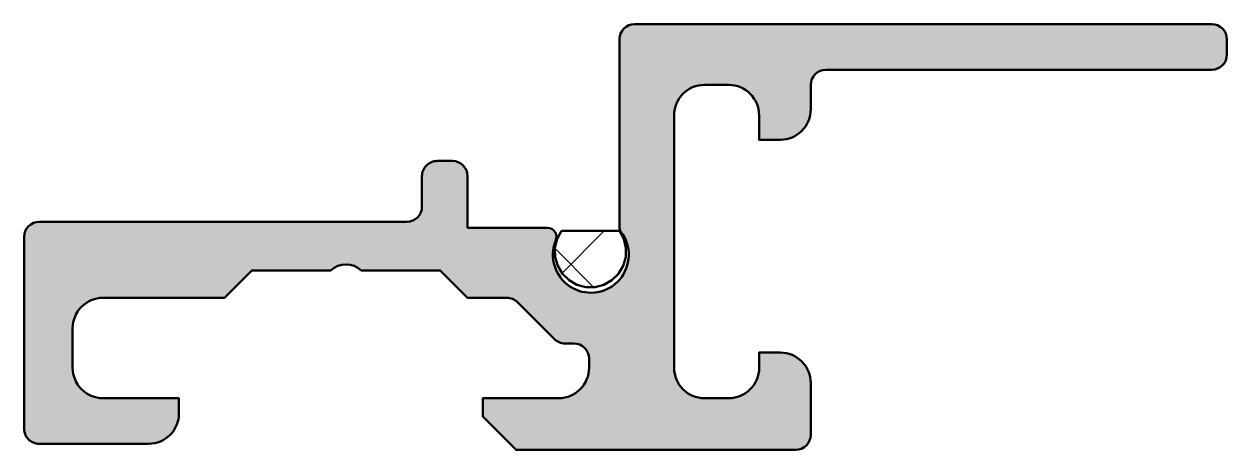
# Model space of a CAD drawing. Extents: x -19.4 to 20.2, y -7.5 to 6.5.
import ezdxf

# ---------------------------------------------------------------- set-up
doc = ezdxf.new("R2010")
doc.units = 0
for name, color, linetype, lineweight in [('0S-Alu contour', 7, 'Continuous', 50), ('0S-Alu hatch', 252, 'Continuous', 25), ('0S-EPDM contour', 22, 'Continuous', 50), ('0S-EPDM hatch', 25, 'Continuous', 25)]:
    doc.layers.add(name, color=color, linetype=linetype, lineweight=lineweight)

# ---------------------------------------------------------------- blocks, each defined once
blk = doc.blocks.new('346930__CA190990_F4FB_46B6_8158_FCF6AB148919_')
at = {"layer": '0S-Alu hatch'}
h = blk.add_hatch(color=256, dxfattribs=at)
edge = h.paths.add_edge_path()
edge.add_arc((0.700106035859605, 5.996991932206436), 0.5001060425613463, 90.00866011718779, 179.9887257274109)
edge.add_line((0.2000000029802325, 5.997090339660855), (0.2000305205583572, -0.1355316191911697))
edge.add_arc((0.5581296885159917, -0.1565678731164686), 0.3587165149127646, 176.6380681622262, 226.475762974275)
edge.add_ellipse((-0.7420482464169811, -1.087025378980317), major_axis=(-1.248395713737062, 0), ratio=1, start_angle=-21.246452021256573, end_angle=212.4780008865883, ccw=False)
edge.add_arc((-2.173620216640396, -0.4999653648851829), 0.2999577347877524, 333.3236746062546, 450.0070602622326)
edge.add_line((-2.173657178878784, -0.2000076323747632), (-4.800000190734863, -0.2000000029802322))
edge.add_line((-4.800000190734863, -0.2000000029802322), (-4.800000190734863, 1.497067213058471))
edge.add_arc((-5.300098375577102, 1.496999557779081), 0.5000981894185771, 0.0077512018432683, 89.98525468450507)
edge.add_line((-5.299969673156737, 1.997097730636597), (-5.800000190734863, 1.997082471847534))
edge.add_arc((-5.800068851683395, 1.497151134658658), 0.4999313419038496, 89.99213095429137, 180.0061204906296)
edge.add_line((-6.300000190734863, 1.497097730636341), (-6.300000190734863, 0.497090160846711))
edge.add_ellipse((-6.800081289633722, 0.4971559878297793), major_axis=(-0.5000811032313485, 0), ratio=1, start_angle=90.005795252383, end_angle=179.9924580067698, ccw=False)
edge.add_line((-6.800030708312988, -0.0029251128435132), (-18.90000534057617, -0.0029251128435135))
edge.add_arc((-18.89997227622273, -0.5029276591732607), 0.500002547422993, 90.00378887650811, 179.9970837265495)
edge.add_line((-19.39997482299805, -0.5029022097589934), (-19.39997482299805, -6.802897453308106))
edge.add_arc((-18.90002175377021, -6.80294438408027), 0.4999530714305397, 179.9946216248079, 270.0053783751554)
edge.add_line((-18.89997482299804, -7.302897453308106), (-15.29996967315674, -7.302912712097167))
edge.add_arc((-15.30000759272131, -6.302874792994774), 1.000037919821311, 270.002172548629, 359.9987017092234)
edge.add_line((-14.29996967315674, -6.302897453302715), (-14.29993915557861, -5.802897453308105))
edge.add_line((-14.29993915557861, -5.802897453308105), (-16.79996871948242, -5.802905082702636))
edge.add_ellipse((-16.79983177067661, -4.802737612922284), major_axis=(-1.00016747915627, 0), ratio=1, start_angle=0.009156645983580347, end_angle=89.99215472531318, ccw=False)
edge.add_line((-17.79999923706055, -4.802897453307907), (-17.79999923706055, -3.502917528152468))
edge.add_ellipse((-16.79988554443506, -3.503031223781921), major_axis=(-1.000113699088103, 0), ratio=1, start_angle=270.0047650373999, end_angle=359.99348646085696, ccw=False)
edge.add_line((-16.79996871948242, -2.502917528152467), (-12.79996967315673, -2.502932786941528))
edge.add_line((-12.79996967315673, -2.502932786941528), (-11.89997577667236, -1.602893114089965))
edge.add_line((-11.89997577667236, -1.602893114089965), (-9.299969673166533, -1.602870225906371))
edge.add_ellipse((-8.799977682834532, -2.127799803815942), major_axis=(-0.7249434820456527, 0), ratio=1, start_angle=226.3920524281072, end_angle=313.6061990434653, ccw=False)
edge.add_line((-8.299969673155957, -1.602885484695435), (-5.70005512237549, -1.605395555496215))
edge.add_line((-5.70005512237549, -1.605395555496215), (-4.799969673156735, -2.502917528152465))
edge.add_line((-4.799969673156735, -2.502917528152465), (-3.507083845055672, -2.502917528152465))
edge.add_ellipse((-3.507083845055671, -3.002917528152465), major_axis=(-0.5, 0), ratio=1, start_angle=225.0005403669621, end_angle=270.0000000000001, ccw=False)
edge.add_line((-3.153533788904727, -2.64936080314831), (-1.946390182754134, -3.85648163992995))
edge.add_arc((-1.592840126603189, -3.502924914925796), 0.499999999999999, 225.0005403669619, 270.0029844660617)
edge.add_line((-1.592814082223606, -4.002924914247485), (-1.299969553947448, -4.002909660339355))
edge.add_ellipse((-1.300086785902122, -4.503057484871748), major_axis=(-0.5001478382716616, 0), ratio=1, start_angle=180.0195564542535, end_angle=269.9865701783065, ccw=False)
edge.add_line((-0.7999389767646791, -4.502886772155866), (-0.7999694943428041, -4.802897453308106))
edge.add_ellipse((-1.800008280581677, -4.802866296728263), major_axis=(-1.00003878672422, 0), ratio=1, start_angle=90.00221878663717, end_angle=179.998214928966, ccw=False)
edge.add_line((-1.799969553947448, -5.802905082702635), (-4.299969673156736, -5.802889823913573))
edge.add_line((-4.299969673156736, -5.802889823913573), (-4.299939155578613, -6.402857780456542))
edge.add_line((-4.299939155578613, -6.402857780456542), (-3.199963331222535, -7.502902030944822))
edge.add_line((-3.199963331222535, -7.502902030944822), (6.00001811981201, -7.502909660339354))
edge.add_arc((6.000004080054463, -7.002895620737826), 0.5000140397986377, 270.0016087925316, 359.9992654653316)
edge.add_line((6.500018119812011, -7.002902030942033), (6.500018119812011, -5.302905082702636))
edge.add_arc((5.500037542837433, -5.302878030459972), 0.9999805773404972, 359.9984499906986, 450.0011128789971)
edge.add_line((5.500018119812012, -4.302897453308105), (4.800005912780761, -4.302897453308105))
edge.add_line((4.800005912780761, -4.302897453308105), (4.800036430358886, -4.802882194519042))
edge.add_ellipse((3.800094677018654, -4.802948072321907), major_axis=(-0.9999417555103013, 0), ratio=1, start_angle=89.99492754872648, end_angle=180.0037747399211, ccw=False)
edge.add_line((3.80000615119934, -5.802889823913573), (3.000018358230591, -5.802889823913574))
edge.add_ellipse((3.000046589985377, -4.802830953022422), major_axis=(-1.000058871289644, 0), ratio=1, start_angle=0.004247067719802544, end_angle=89.9983825348246, ccw=False)
edge.add_line((1.999987721443176, -4.802905082701472), (2.00001835823059, 3.497090101242064))
edge.add_ellipse((3.000091162053865, 3.497017535854699), major_axis=(-1.00007280645595, 0), ratio=1, start_angle=270.00417104813044, end_angle=359.99584261219485, ccw=False)
edge.add_line((3.000018358230592, 4.497090339660644), (3.800036668777465, 4.497105598449707))
edge.add_ellipse((3.799988240482119, 3.497087927275642), major_axis=(-1.000017672346693, 0), ratio=1, start_angle=180.0005616805452, end_angle=269.9972253121018, ccw=False)
edge.add_line((4.800005912780761, 3.497097730623745), (4.800005912780761, 2.697109937667846))
edge.add_line((4.800005912780761, 2.697109937667846), (5.500018119812011, 2.697094678878784))
edge.add_arc((5.50001826487602, 3.697064016706738), 0.9999693378279652, 269.9999916881897, 360.0017568670219)
edge.add_line((6.499987602233886, 3.697094678880587), (6.499987602233887, 4.497082710266111))
edge.add_ellipse((7.000020971718476, 4.497041710819598), major_axis=(-0.5000333711654315, 0), ratio=1, start_angle=270.0038236060694, end_angle=359.99530212302005, ccw=False)
edge.add_line((6.999987602233887, 4.997075080871581), (19.70003128051757, 4.997075080871582))
edge.add_arc((19.69994990412, 5.497156455018642), 0.5000813807681012, 270.0093235307945, 359.9924249709376)
edge.add_line((20.20003128051757, 5.497090339660512), (20.20003128051758, 5.997090339660648))
edge.add_arc((19.70000330525812, 5.997062364401195), 0.5000279760420208, 0.0032055491804778, 89.99679445076059)
edge.add_line((19.70003128051757, 6.497090339660644), (0.7000304460525513, 6.497097969055174))
at = {"layer": '0S-Alu contour', "color": 7}
for points in [[(19.70003128051757, 6.497090339660644), (0.7000304460525509, 6.497097969055174)], [(0.2000000029802325, 5.997090339660855), (0.2000305205583572, -0.1355316191911697)], [(20.20003128051757, 5.497090339660512), (20.20003128051758, 5.997090339660648)], [(6.999987602233887, 4.997075080871581), (19.70003128051757, 4.997075080871582)], [(3.000018358230592, 4.497090339660644), (3.800036668777465, 4.497105598449707)], [(6.499987602233886, 3.697094678880587), (6.499987602233887, 4.497082710266111)], [(1.999987721443176, -4.802905082701472), (2.00001835823059, 3.497090101242065)], [(4.800005912780761, 3.497097730623745), (4.800005912780761, 2.697109937667846), (5.500018119812011, 2.697094678878784)], [(-5.299969673156737, 1.997097730636597), (-5.800000190734863, 1.997082471847534)], [(-6.300000190734863, 1.497097730636341), (-6.300000190734863, 0.497090160846711)], [(-2.173657178878784, -0.2000076323747632), (-4.800000190734863, -0.2000000029802322), (-4.800000190734863, 1.497067213058471)], [(-6.800030708312988, -0.0029251128435132), (-18.90000534057617, -0.0029251128435135)], [(-19.39997482299805, -0.5029022097589934), (-19.39997482299805, -6.802897453308106)], [(-16.79996871948242, -2.502917528152467), (-12.79996967315673, -2.502932786941528), (-11.89997577667236, -1.602893114089965), (-9.299969673166533, -1.602870225906371)], [(-8.299969673155957, -1.602885484695435), (-5.70005512237549, -1.605395555496215), (-4.799969673156735, -2.502917528152465), (-3.507083845055672, -2.502917528152465)], [(-3.153533788904727, -2.64936080314831), (-1.946390182754134, -3.85648163992995)], [(-17.79999923706055, -4.802897453307907), (-17.79999923706055, -3.502917528152468)], [(-1.592814082223606, -4.002924914247485), (-1.299969553947448, -4.002909660339355)], [(5.500018119812012, -4.302897453308105), (4.800005912780761, -4.302897453308105), (4.800036430358886, -4.802882194519042)], [(-0.7999389767646791, -4.502886772155866), (-0.7999694943428041, -4.802897453308106)], [(6.500018119812011, -7.002902030942033), (6.500018119812011, -5.302905082702636)], [(-14.29996967315674, -6.302897453302715), (-14.29993915557861, -5.802897453308105), (-16.79996871948242, -5.802905082702636)], [(-1.799969553947448, -5.802905082702635), (-4.299969673156736, -5.802889823913573), (-4.299939155578613, -6.402857780456542), (-3.199963331222535, -7.502902030944822), (6.00001811981201, -7.502909660339354)], [(3.80000615119934, -5.802889823913573), (3.000018358230591, -5.802889823913574)], [(-18.89997482299804, -7.302897453308106), (-15.29996967315674, -7.302912712097167)]]:
    blk.add_lwpolyline(points, dxfattribs=at)
for centre, radius, start, end in [((0.700106035859605, 5.996991932206436), 0.5001060425613463, 90.00866011718779, 179.9887257274109), ((19.70000330525812, 5.997062364401195), 0.5000279760420208, 0.0032055491804778, 89.99679445076059), ((19.69994990412, 5.497156455018642), 0.5000813807681012, 270.0093235307945, 359.9924249709376), ((5.50001826487602, 3.697064016706738), 0.9999693378279652, 269.9999916881897, 0.0017568670218898), ((-5.800068851683395, 1.497151134658658), 0.4999313419038496, 89.99213095429137, 180.0061204906296), ((-5.300098375577102, 1.496999557779081), 0.5000981894185771, 0.0077512018432683, 89.98525468450507), ((-18.89997227622273, -0.5029276591732607), 0.500002547422993, 90.00378887650811, 179.9970837265495), ((-2.173620216640396, -0.4999653648851829), 0.2999577347877524, 333.3236746062546, 90.00706026223261), ((0.5581296885159917, -0.1565678731164686), 0.3587165149127646, 176.6380681622262, 226.475762974275), ((-1.592840126603189, -3.502924914925796), 0.499999999999999, 225.0005403669619, 270.0029844660617), ((5.500037542837433, -5.302878030459972), 0.9999805773404972, 359.9984499906986, 90.00111287899713), ((-15.30000759272131, -6.302874792994774), 1.000037919821311, 270.002172548629, 359.9987017092234), ((-18.90002175377021, -6.80294438408027), 0.4999530714305397, 179.9946216248079, 270.0053783751554), ((6.000004080054463, -7.002895620737826), 0.5000140397986377, 270.0016087925316, 359.9992654653316)]:
    blk.add_arc(centre, radius, start, end, dxfattribs=at)
at = {"layer": '0S-Alu contour', "color": 7, "extrusion": (0, 0, -1)}
for centre, radius, start, end in [((-7.000020971718476, 4.497041710819598), 0.5000333711654315, 0.0046978769799395, 89.99617639393061), ((-3.000091162053865, 3.497017535854699), 1.00007280645595, 0.0041573878051605, 89.99582895186957), ((-3.799988240482119, 3.497087927275642), 1.000017672346693, 90.00277468789821, 179.9994383194548), ((6.800081289633722, 0.4971559878297793), 0.5000811032313485, 180.0075419932303, 269.994204747617), ((0.7420482464169811, -1.087025378980317), 1.248395713737062, 147.5219991134117, 21.24645202125662), ((8.799977682834532, -2.127799803815942), 0.7249434820456527, 46.39380095653469, 133.6079475718928), ((16.79988554443506, -3.503031223781921), 1.000113699088103, 0.0065135391430138, 89.9952349626001), ((3.507083845055671, -3.002917528152465), 0.5, 89.99999999999991, 134.9994596330379), ((1.300086785902122, -4.503057484871748), 0.5001478382716616, 90.01342982169349, 179.9804435457465), ((16.79983177067661, -4.802737612922284), 1.00016747915627, 270.0078452746868, 359.9908433540164), ((1.800008280581677, -4.802866296728263), 1.00003878672422, 180.001785071034, 269.9977812133628), ((-3.000046589985377, -4.802830953022422), 1.000058871289644, 270.0016174651754, 359.9957529322802), ((-3.800094677018654, -4.802948072321907), 0.9999417555103013, 179.9962252600789, 270.0050724512735)]:
    blk.add_arc(centre, radius, start, end, dxfattribs=at)
blk = doc.blocks.new('346930__C1678080_D970_46F4_A222_0CFE51293978_')
at = {"layer": '0S-EPDM hatch'}
h = blk.add_hatch(dxfattribs=at)
h.set_pattern_fill('ANSI37', color=256, scale=0.625, angle=90, style=0)
h.set_pattern_definition([(135, (0, 0), (-1.403165018917055, -1.403165018917055), []), (225, (0, 0), (1.403165018917055, -1.403165018917055), [])])
h.paths.add_polyline_path([(-1.705956847790783, -0.3000961300148681), (-1.84987306166429, -0.566335628561639), (-1.921009035118675, -0.8605039825408146), (-1.914645181281812, -1.163084300087187), (-1.831203716362548, -1.454001589250702), (-1.676220647296622, -1.713954653293092), (-1.459978479863403, -1.925696647771996), (-1.196824015618542, -2.075179339579848), (-0.9042164990832151, -2.152485150934162), (-0.6015692668108537, -2.152485150934162), (-0.3089617502755261, -2.075179339579849), (-0.0458072860306653, -1.925696647771997), (0.1704348814025546, -1.713954653293094), (0.3254179504684803, -1.454001589250703), (0.4088594153877449, -1.163084300087188), (0.4152232692246085, -0.8605039825408162), (0.3440872957702234, -0.5663356285616404), (0.2001710818967174, -0.3000961300148694)])
at = {"layer": '0S-EPDM contour', "color": 7}
blk.add_lwpolyline([(-1.705956847790783, -0.3000961300148681), (-1.84987306166429, -0.566335628561639), (-1.921009035118675, -0.8605039825408146), (-1.914645181281812, -1.163084300087187), (-1.831203716362548, -1.454001589250702), (-1.676220647296622, -1.713954653293092), (-1.459978479863403, -1.925696647771996), (-1.196824015618542, -2.075179339579848), (-0.9042164990832151, -2.152485150934162), (-0.6015692668108537, -2.152485150934162), (-0.3089617502755261, -2.075179339579849), (-0.0458072860306653, -1.925696647771997), (0.1704348814025546, -1.713954653293094), (0.3254179504684803, -1.454001589250703), (0.4088594153877449, -1.163084300087188), (0.4152232692246085, -0.8605039825408162), (0.3440872957702234, -0.5663356285616404), (0.2001710818967174, -0.3000961300148694), (-1.705956847790783, -0.3000961300148681)], close=True, dxfattribs=at)
blk = doc.blocks.new('346930__9C56BA1A_C086_4872_A16F_3D9176E386FA_')
at = {"layer": '0S-Alu contour', "color": 7}
blk.add_blockref('346930__CA190990_F4FB_46B6_8158_FCF6AB148919_', (0, 0), dxfattribs=at)
at = {"layer": '0S-EPDM contour', "color": 7}
blk.add_blockref('346930__C1678080_D970_46F4_A222_0CFE51293978_', (0, 0), dxfattribs=at)

msp = doc.modelspace()

# ---------------------------------------------------------------- block references
at = {"layer": '0S-Alu contour', "color": 7}
msp.add_blockref('346930__9C56BA1A_C086_4872_A16F_3D9176E386FA_', (0, 0), dxfattribs=at)

doc.saveas('drawing.dxf')
